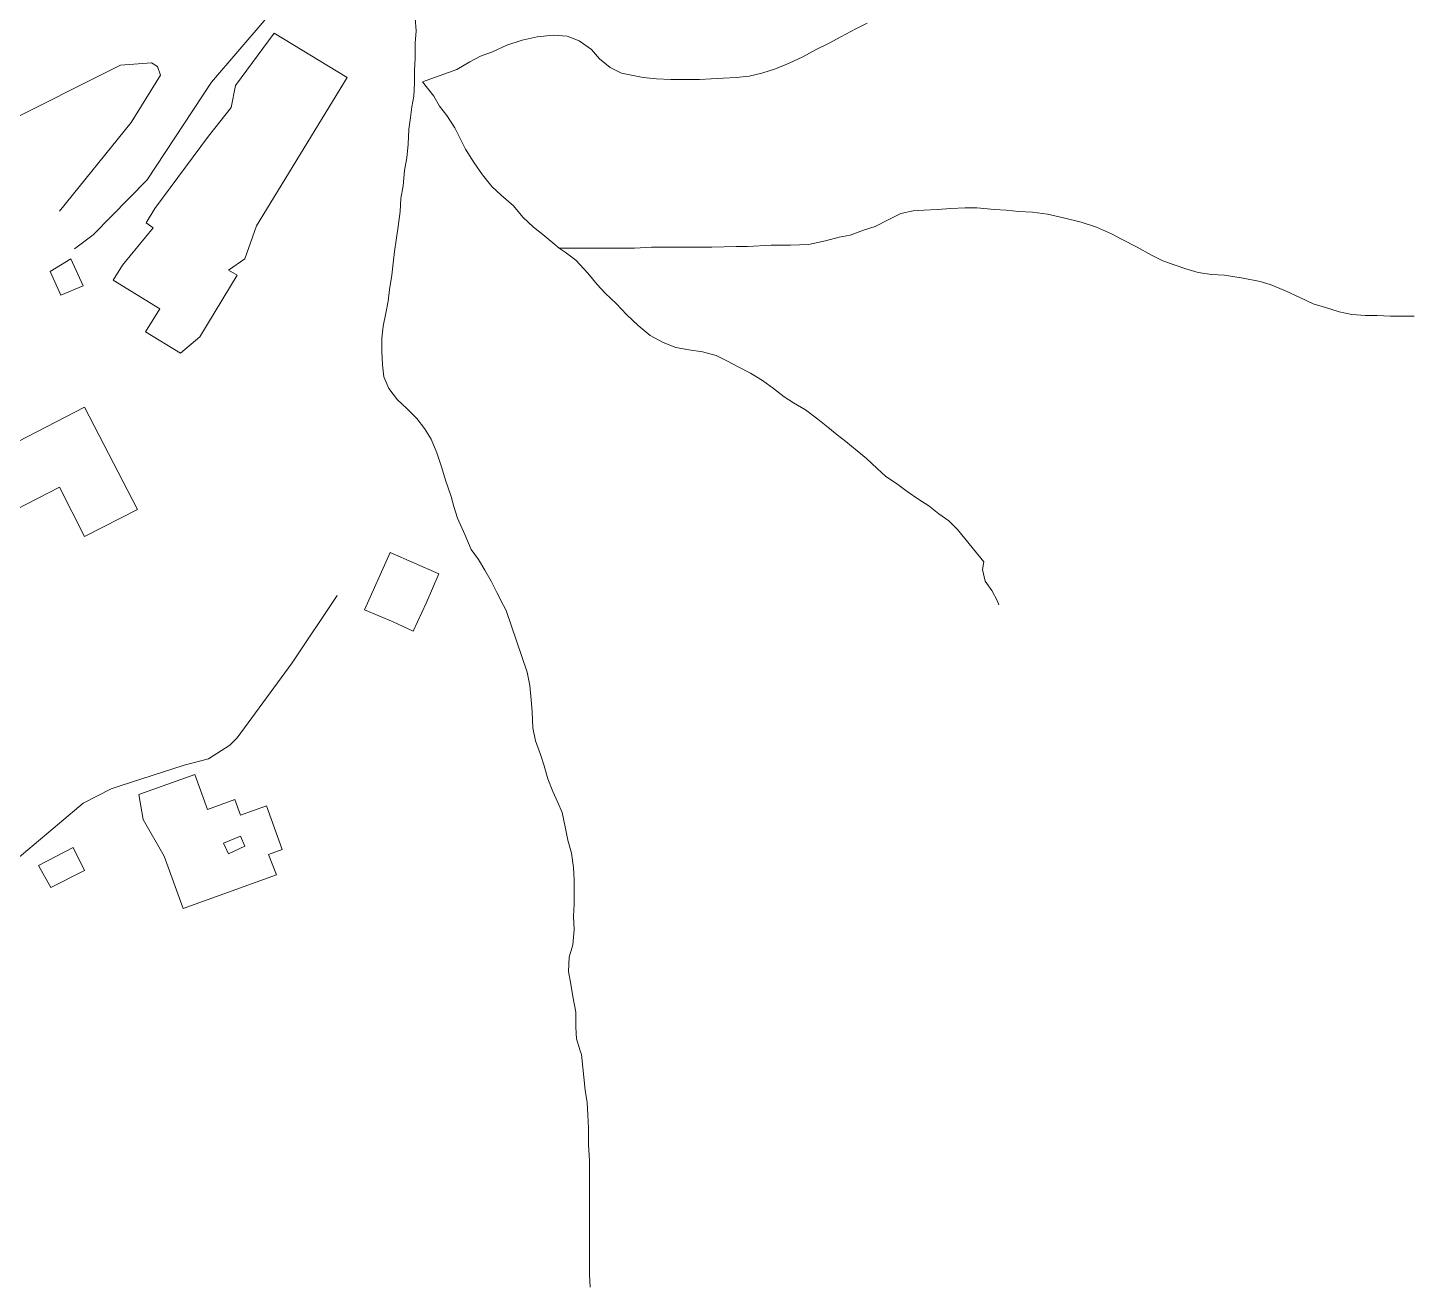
# Model space of a CAD drawing. Header units: inches. Extents: x 1138763 to 1140867, y 1050756 to 1053008.
# Drawn here: x 1140585.4 to 1140827.4, y 1051084.5 to 1051304.3 of the extents above; entities that cross this region are included whole.
import ezdxf

# ---------------------------------------------------------------- set-up
doc = ezdxf.new("R2010")
doc.units = ezdxf.units.IN
doc.header["$MEASUREMENT"] = 0
for name, color, linetype, lineweight in [('LimEdif_AM', 44, 'Continuous', 5), ('ViaPrin_AM', 1, 'Continuous', 15), ('ViaSec_AM', 1, 'Continuous', 18)]:
    doc.layers.add(name, color=color, linetype=linetype, lineweight=lineweight)

msp = doc.modelspace()

# ---------------------------------------------------------------- linework, layer by layer
at = {"layer": 'LimEdif_AM'}
for points in [[(1140612.06, 1051247.5), (1140605.94, 1051251.25), (1140608.44, 1051255.25), (1140600.31, 1051260.25), (1140601.94, 1051262.87), (1140607.31, 1051269.37), (1140606.06, 1051270.25), (1140607.56, 1051272.75), (1140616.94, 1051285.37), (1140620.94, 1051290.37), (1140621.69, 1051294.25), (1140628.44, 1051303.37), (1140641.19, 1051295.62), (1140625.31, 1051269.75), (1140623.31, 1051264), (1140620.44, 1051262), (1140621.94, 1051261.12), (1140615.44, 1051250.37), (1140612.06, 1051247.5)], [(1140591.19, 1051257.62), (1140589.31, 1051261.75), (1140592.94, 1051264), (1140595.06, 1051259.25), (1140591.19, 1051257.62)], [(1140550.94, 1051186), (1140546.94, 1051193.87), (1140553.06, 1051197), (1140549.31, 1051204.37), (1140528.19, 1051193.5), (1140522.44, 1051204.5), (1140524.56, 1051205.62), (1140515.69, 1051222.87), (1140532.19, 1051231.25), (1140530.19, 1051235.12), (1140552.19, 1051246.5), (1140554.44, 1051242.25), (1140571.81, 1051251.12), (1140582.06, 1051231.25), (1140595.31, 1051238.12), (1140604.56, 1051220.25), (1140595.31, 1051215.5), (1140590.94, 1051224.12), (1140577.56, 1051217.25), (1140582.56, 1051207.5), (1140564.31, 1051198.12), (1140566.44, 1051194), (1140550.94, 1051186)], [(1140652.69, 1051199), (1140649.19, 1051200.62), (1140644.19, 1051202.75), (1140648.69, 1051212.75), (1140657.19, 1051209), (1140654.94, 1051203.87), (1140652.69, 1051199)], [(1140612.56, 1051150.62), (1140609.19, 1051159.75), (1140605.56, 1051166.12), (1140604.81, 1051170.5), (1140614.56, 1051174), (1140616.81, 1051167.87), (1140621.56, 1051169.62), (1140622.56, 1051166.87), (1140627.06, 1051168.5), (1140629.81, 1051160.87), (1140627.44, 1051160), (1140628.81, 1051156.5), (1140612.56, 1051150.62)], [(1140620.44, 1051160.12), (1140623.31, 1051161.5), (1140622.56, 1051163.25), (1140619.56, 1051162), (1140620.44, 1051160.12)], [(1140620.44, 1051160.12), (1140619.56, 1051162), (1140622.56, 1051163.25), (1140623.31, 1051161.5), (1140620.44, 1051160.12)], [(1140589.44, 1051154.25), (1140587.31, 1051158.12), (1140593.31, 1051161.25), (1140595.31, 1051157.25), (1140589.44, 1051154.25)]]:
    msp.add_lwpolyline(points, dxfattribs=at)
at = {"layer": 'ViaPrin_AM'}
for points in [[(1140631.34, 1051312.71), (1140626.66, 1051305.49), (1140617.47, 1051294.84), (1140606.24, 1051277.79), (1140596.85, 1051268.17), (1140593.56, 1051265.71)], [(1140514.07, 1051258.48), (1140519.15, 1051259.3), (1140529.18, 1051262.19), (1140538.77, 1051266.32), (1140601.59, 1051297.8), (1140606.98, 1051298.19), (1140608.05, 1051297.56), (1140608.56, 1051296.05), (1140603.44, 1051287.8), (1140590.96, 1051272.29)]]:
    msp.add_lwpolyline(points, dxfattribs=at)
at = {"layer": 'ViaSec_AM'}
for points in [[(1140653.06, 1051306), (1140653.19, 1051303.75), (1140653.06, 1051301.62), (1140653.06, 1051299), (1140652.94, 1051296.87), (1140652.94, 1051294.62), (1140652.81, 1051292.37), (1140652.44, 1051290.5), (1140652.19, 1051288.62), (1140651.94, 1051286.62), (1140651.81, 1051284), (1140651.56, 1051281.62), (1140651.19, 1051279.37), (1140650.94, 1051276.75), (1140650.56, 1051274.5), (1140650.44, 1051272.25), (1140650.06, 1051269.62), (1140649.69, 1051267.25), (1140649.44, 1051265.25), (1140649.19, 1051263.25), (1140648.94, 1051261.12), (1140648.56, 1051258.62), (1140648.31, 1051256.62), (1140647.94, 1051254.5), (1140647.44, 1051252.25), (1140647.19, 1051250.12), (1140647.19, 1051247.87), (1140647.31, 1051245.5), (1140647.56, 1051243.37), (1140648.44, 1051241.37), (1140649.94, 1051239.37), (1140651.56, 1051237.87), (1140653.31, 1051236.12), (1140654.69, 1051234.37), (1140655.81, 1051232.5), (1140656.81, 1051230.12), (1140657.69, 1051227.5), (1140658.31, 1051225.37), (1140659.31, 1051222.5), (1140659.81, 1051220.75), (1140660.44, 1051218.75), (1140661.69, 1051215.87), (1140662.81, 1051213.25), (1140664.06, 1051211.5), (1140665.19, 1051209.62), (1140666.31, 1051207.75), (1140667.31, 1051205.75), (1140668.44, 1051203.5), (1140668.94, 1051202.62), (1140672.56, 1051191.87), (1140673.06, 1051189.5), (1140673.31, 1051187), (1140673.44, 1051185), (1140673.56, 1051182.12), (1140674.06, 1051179.87), (1140674.94, 1051177.5), (1140675.56, 1051175.5), (1140676.19, 1051173.25), (1140677.06, 1051171), (1140677.94, 1051169.12), (1140678.69, 1051167.37), (1140679.19, 1051164.87), (1140679.69, 1051162.5), (1140680.31, 1051160.25), (1140680.69, 1051157.75), (1140680.81, 1051155.62), (1140680.81, 1051153.5), (1140680.81, 1051151.37), (1140680.69, 1051149.25), (1140680.81, 1051146.87), (1140680.56, 1051144.25), (1140679.94, 1051142.12), (1140679.81, 1051139.62), (1140680.19, 1051137.37), (1140680.56, 1051135.25), (1140681.06, 1051132.5), (1140681.06, 1051129.87), (1140681.19, 1051127.87), (1140681.81, 1051125.75), (1140682.06, 1051125.12), (1140682.69, 1051118.87), (1140683.06, 1051116.75), (1140683.19, 1051114.62), (1140683.31, 1051112.25), (1140683.31, 1051109.37), (1140683.44, 1051106.62), (1140683.44, 1051103.87), (1140683.44, 1051101.5), (1140683.44, 1051099.25), (1140683.44, 1051097.25), (1140683.44, 1051095.12), (1140683.44, 1051093), (1140683.44, 1051091), (1140683.44, 1051089), (1140683.44, 1051086.75), (1140683.56, 1051084.5)], [(1140754.94, 1051203.62), (1140754.69, 1051204.25), (1140753.69, 1051206.12), (1140752.56, 1051207.75), (1140752.06, 1051209.75), (1140752.31, 1051211.12), (1140747.69, 1051216.75), (1140746.19, 1051218.25), (1140744.44, 1051219.5), (1140742.69, 1051220.87), (1140740.94, 1051222), (1140738.94, 1051223.37), (1140737.06, 1051224.75), (1140735.19, 1051226), (1140733.69, 1051227.37), (1140731.81, 1051229.12), (1140730.19, 1051230.5), (1140728.19, 1051232.12), (1140726.69, 1051233.25), (1140725.06, 1051234.62), (1140723.31, 1051236), (1140721.19, 1051237.62), (1140719.06, 1051238.87), (1140717.44, 1051239.87), (1140715.56, 1051241.37), (1140713.69, 1051242.75), (1140711.56, 1051244), (1140709.44, 1051245.12), (1140707.56, 1051246.12), (1140705.56, 1051247.12), (1140703.19, 1051247.75), (1140700.81, 1051248.12), (1140698.56, 1051248.5), (1140696.31, 1051249.37), (1140694.06, 1051250.62), (1140691.94, 1051252.37), (1140689.94, 1051254.25), (1140688.19, 1051256.12), (1140686.19, 1051258), (1140684.81, 1051259.5), (1140683.19, 1051261.5), (1140681.06, 1051263.75), (1140679.19, 1051265.12), (1140678.19, 1051265.87), (1140677.06, 1051266.75), (1140675.31, 1051268.25), (1140673.69, 1051269.5), (1140671.81, 1051271.25), (1140670.19, 1051273.25), (1140668.06, 1051275.12), (1140666.44, 1051276.62), (1140664.81, 1051278.62), (1140663.31, 1051280.75), (1140661.81, 1051283.12), (1140660.94, 1051284.87), (1140659.94, 1051286.87), (1140658.56, 1051289), (1140657.31, 1051290.62), (1140656.31, 1051292.37), (1140654.31, 1051294.87), (1140660.31, 1051297), (1140662.56, 1051298.37), (1140664.44, 1051299.37), (1140666.56, 1051300.12), (1140669.06, 1051301.25), (1140671.69, 1051302.12), (1140674.31, 1051302.75), (1140677.19, 1051303), (1140679.56, 1051302.87), (1140681.69, 1051302), (1140683.81, 1051300.5), (1140685.19, 1051298.87), (1140687.06, 1051297.37), (1140689.06, 1051296.37), (1140691.06, 1051296), (1140692.81, 1051295.62), (1140695.19, 1051295.37), (1140697.69, 1051295.25), (1140700.19, 1051295.25), (1140702.69, 1051295.25), (1140704.69, 1051295.37), (1140706.81, 1051295.5), (1140709.06, 1051295.62), (1140711.31, 1051295.87), (1140713.56, 1051296.37), (1140715.94, 1051297.12), (1140718.31, 1051298.12), (1140720.69, 1051299.25), (1140723.06, 1051300.5), (1140725.31, 1051301.62), (1140727.31, 1051302.75), (1140729.94, 1051304.12), (1140731.94, 1051305.12)], [(1140678.19, 1051265.87), (1140688.44, 1051265.87), (1140691.31, 1051265.87), (1140694.31, 1051266), (1140696.31, 1051266), (1140698.31, 1051266), (1140700.44, 1051266), (1140702.44, 1051266), (1140704.81, 1051266), (1140709.06, 1051266.12), (1140711.06, 1051266.12), (1140715.19, 1051266.37), (1140718.56, 1051266.37), (1140721.69, 1051266.5), (1140724.69, 1051267.12), (1140727.06, 1051267.75), (1140728.94, 1051268.12), (1140731.31, 1051269), (1140733.31, 1051269.62), (1140735.69, 1051270.87), (1140737.81, 1051271.87), (1140739.94, 1051272.37), (1140741.81, 1051272.5), (1140744.19, 1051272.62), (1140746.56, 1051272.75), (1140749.06, 1051272.87), (1140751.06, 1051272.87), (1140754.19, 1051272.62), (1140756.19, 1051272.5), (1140758.44, 1051272.25), (1140760.81, 1051272.12), (1140763.44, 1051271.75), (1140766.19, 1051271.12), (1140769.31, 1051270.37), (1140771.94, 1051269.5), (1140774.56, 1051268.37), (1140776.44, 1051267.37), (1140779.06, 1051266), (1140781.56, 1051264.62), (1140783.56, 1051263.62), (1140785.69, 1051262.87), (1140787.56, 1051262.25), (1140789.69, 1051261.62), (1140792.06, 1051261.25), (1140794.31, 1051261.12), (1140797.56, 1051260.62), (1140800.56, 1051260), (1140802.31, 1051259.5), (1140804.94, 1051258.37), (1140807.44, 1051257.25), (1140809.81, 1051256.12), (1140811.94, 1051255.5), (1140814.31, 1051254.75), (1140816.56, 1051254.25), (1140818.94, 1051254.12), (1140820.94, 1051254.12), (1140823.31, 1051254), (1140825.69, 1051254), (1140827.44, 1051254)], [(1140583.19, 1051159), (1140590.94, 1051165.5), (1140595.06, 1051169), (1140599.94, 1051171.5), (1140601.56, 1051172), (1140612.69, 1051175.62), (1140616.94, 1051176.75), (1140620.69, 1051179.12), (1140621.94, 1051180.37), (1140631.56, 1051193.5), (1140639.44, 1051205.25)]]:
    msp.add_lwpolyline(points, dxfattribs=at)

doc.saveas('drawing.dxf')
